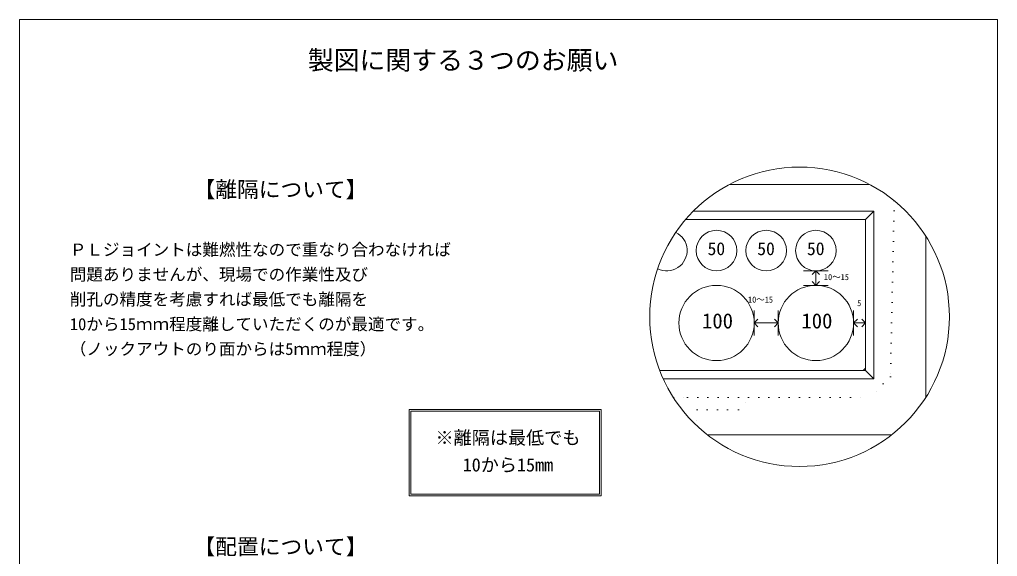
# Model space of a CAD drawing. Units: millimetres, scale not verified. Extents: x -4890 to 18490, y -2334 to 2334.
# Drawn here: x -4890 to -1830, y 652 to 2334 of the extents above; entities that cross this region are included whole.
import ezdxf
from ezdxf.enums import TextEntityAlignment as Align

# ---------------------------------------------------------------- set-up
doc = ezdxf.new("R2010")
doc.units = ezdxf.units.MM
doc.header["$LTSCALE"] = 10
doc.linetypes.add('DASHED1', pattern=[1.8, 1.2, -0.6])
doc.linetypes.add('USER5', pattern=[3.185, 0.01, -3.175])
for name, color, linetype, lineweight in [('0-2_waku', 7, 'Continuous', 18), ('0-3_gaikei', 7, 'Continuous', 18), ('0-4_kakure', 7, 'DASHED1', 5), ('0-5_sunpou', 7, 'Continuous', 5), ('0-8_hole', 7, 'Continuous', 18), ('0-9_uchigawa', 6, 'Continuous', 18), ('0-E_文字１', 7, 'Continuous', 18)]:
    doc.layers.add(name, color=color, linetype=linetype, lineweight=lineweight)
doc.styles.add('ＭＳ ゴシック', font='')
doc.styles.get('ＭＳ ゴシック').set_extended_font_data('MS Gothic')

# ---------------------------------------------------------------- blocks, each defined once
blk = doc.blocks.new('_Open90')
at = {"layer": '0-5_sunpou'}
blk.add_line((0, 0), (-1, 0), dxfattribs=at)
blk.add_lwpolyline([(-0.5, 0.5), (0, 0), (-0.5, -0.5)], dxfattribs=at)

msp = doc.modelspace()

# ---------------------------------------------------------------- linework, layer by layer
at = {"layer": '0-2_waku'}
for p, q in [((-4890.32, 2333.87), (-1830.32, 2333.87)), ((-4890.32, 2333.87), (-1830.32, 2333.87)), ((-4890.32, 2333.87), (-4890.32, -1941.13)), ((-1830.32, 2333.87), (-1830.32, -1941.13))]:
    msp.add_line(p, q, dxfattribs=at)
at = {"layer": '0-3_gaikei'}
for p, q in [((-2230.45, 1817.58), (-2668.58, 1817.58)), ((-2054.23, 1150.84), (-2054.23, 1655.21)), ((-2738.12, 1033.5), (-2160.9, 1033.5))]:
    msp.add_line(p, q, dxfattribs=at)
at = {"layer": '0-4_kakure', "linetype": 'USER5', "lineweight": 18}
for p, q in [((-2844.35, 1150.14), (-2800.14, 1150.14)), ((-2800.14, 1150.14), (-2229.9, 1150.14)), ((-2800.14, 1150.14), (-2229.9, 1150.14)), ((-2770.4, 1111.26), (-2773.54, 1064.13)), ((-2770.4, 1111.26), (-2666.72, 1111.26))]:
    msp.add_line(p, q, dxfattribs=at)
for points in [[(-2153.24, 1766.44), (-2165.1, 1214.94), (-2229.9, 1150.14)], [(-2770.4, 1111.26), (-2640.8, 1111.26), (-2601.92, 1150.14)]]:
    msp.add_lwpolyline(points, dxfattribs=at)
at = {"layer": '0-5_sunpou', "color": 150, "lineweight": 18}
for p, q in [((-2437.26, 1546.71), (-2359.5, 1546.71)), ((-2437.26, 1501.35), (-2359.5, 1501.35)), ((-2591.48, 1422.3), (-2591.48, 1344.54)), ((-2516.32, 1422.3), (-2516.32, 1344.54)), ((-2280.34, 1422.3), (-2280.34, 1344.54)), ((-2242.86, 1422.3), (-2242.86, 1344.54)), ((-2591.48, 1383.42), (-2516.32, 1383.42)), ((-2280.34, 1383.42), (-2242.86, 1383.42)), ((-2242.86, 1241.77), (-2250.03, 1234.38))]:
    msp.add_line(p, q, dxfattribs=at)
msp.add_circle((-2449.51, 1403.02), 468.88, dxfattribs=at)
at = {"layer": '0-8_hole'}
for centre, radius in [((-2709.42, 1610.22), 63.5), ((-2553.9, 1610.22), 63.5), ((-2398.38, 1610.22), 63.5), ((-2709.42, 1383.42), 117.94), ((-2398.38, 1383.42), 117.94)]:
    msp.add_circle(centre, radius, dxfattribs=at)
msp.add_arc((-2864.94, 1610.22), 63.5, 243.19936, 63.78529, dxfattribs=at)
at = {"layer": '0-9_uchigawa'}
for p, q in [((-2782.28, 1733.34), (-2216.94, 1733.34)), ((-2216.94, 1208.46), (-2216.94, 1733.34)), ((-2806.15, 1707.42), (-2800.14, 1707.42)), ((-2242.86, 1234.38), (-2242.86, 1707.42)), ((-2887.01, 1234.38), (-2800.14, 1234.38)), ((-2800.14, 1234.38), (-2242.86, 1234.38)), ((-2216.94, 1208.46), (-2242.86, 1234.38)), ((-2876.11, 1208.46), (-2800.14, 1208.46)), ((-2800.14, 1208.46), (-2216.94, 1208.46)), ((-3670.78, 1112.12), (-3070.78, 1112.12)), ((-3670.78, 842.12), (-3670.78, 1112.12)), ((-3665.78, 1107.12), (-3075.78, 1107.12)), ((-3665.78, 847.12), (-3665.78, 1107.12)), ((-3075.78, 847.12), (-3075.78, 1107.12)), ((-3070.78, 842.12), (-3070.78, 1112.12)), ((-3670.78, 842.12), (-3070.78, 842.12)), ((-3665.78, 847.12), (-3075.78, 847.12))]:
    msp.add_line(p, q, dxfattribs=at)
msp.add_lwpolyline([(-2800.14, 1707.42), (-2242.86, 1707.42), (-2216.94, 1733.34)], dxfattribs=at)

# ---------------------------------------------------------------- block references
at = {"layer": '0-5_sunpou', "xscale": 23.328, "yscale": 23.328}
for p, rotation in [((-2398.38, 1546.71), 90), ((-2398.38, 1501.35), 270), ((-2591.48, 1383.42), 180), ((-2280.34, 1383.42), 180)]:
    msp.add_blockref('_Open90', p, dxfattribs=dict(at, rotation=rotation))
for p in [(-2516.32, 1383.42), (-2242.86, 1383.42)]:
    msp.add_blockref('_Open90', p, dxfattribs=at)

# ---------------------------------------------------------------- texts
at = {"layer": '0-E_文字１', "style": 'ＭＳ ゴシック'}
for s, height, p in [('製図に関する３つのお願い', 59.38, (-3988.37, 2159.07)), ('【離隔について】', 49.88, (-4345.97, 1761.98)), ('ＰＬジョイントは難燃性なので重なり合わなければ', 38.01, (-4733.09, 1582.85)), ('50', 40.38, (-2737.4, 1583.85)), ('50', 40.38, (-2581.88, 1583.85)), ('50', 40.38, (-2426.36, 1583.85)), ('問題ありませんが、現場での作業性及び', 38.01, (-4733.09, 1505.09)), ('10～15', 19, (-2373.32, 1512.03)), ('削孔の精度を考慮すれば最低でも離隔を', 38.01, (-4733.09, 1427.33)), ('10～15', 19, (-2610.85, 1441.53)), ('5', 19, (-2269.18, 1430.5)), ('100', 47.51, (-2754.71, 1352.08)), ('100', 47.51, (-2443.67, 1352.08)), ('10から15ｍｍ程度離していただくのが最適です。', 38.01, (-4733.09, 1349.57)), ('（ノックアウトのり面からは5ｍｍ程度）', 38.01, (-4733.09, 1271.81)), ('※離隔は最低でも', 41.57, (-3588.71, 990.89)), ('\u3000 10から15mm', 41.57, (-3588.71, 905.84)), ('【配置について】', 49.88, (-4345.97, 643.12))]:
    msp.add_text(s, height=height, dxfattribs=at).set_placement(p, align=Align.BOTTOM_LEFT)

doc.saveas('drawing.dxf')
